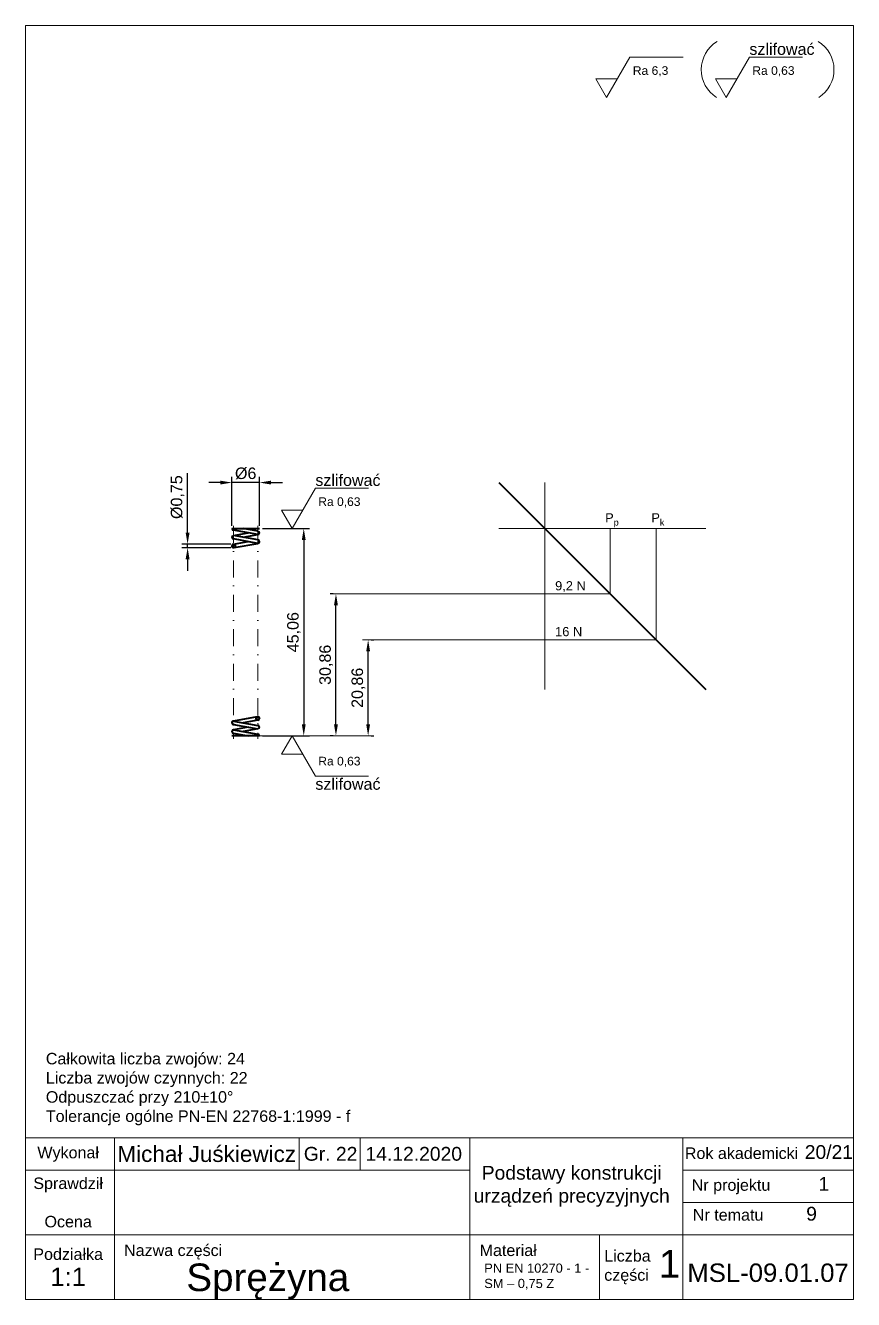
# Model space of a CAD drawing. Header units: millimetres. Extents: x -515 to 1270, y -828 to 914.
# Drawn here: x 520 to 700, y 637.5 to 914.5 of the extents above; entities that cross this region are included whole.
import ezdxf

# ---------------------------------------------------------------- set-up
doc = ezdxf.new("R2010")
doc.units = ezdxf.units.MM
doc.header["$LTSCALE"] = 3
doc.linetypes.add('DASHDOT', pattern=[2.4649, 1.23245, -0.616225, 0, -0.616225])
for name, color, linetype, lineweight in [('cienkie', 7, 'Continuous', 9), ('kontur', 7, 'Continuous', 20), ('kontury', 7, 'Continuous', 40), ('kreskowanie', 5, 'Continuous', 13), ('opis', 3, 'Continuous', 20), ('osie', 1, 'DASHDOT', 18), ('wymiary', 3, 'Continuous', 18)]:
    doc.layers.add(name, color=color, linetype=linetype, lineweight=lineweight)
doc.styles.get("Standard").update_dxf_attribs({"font": 'arial.ttf'})
doc.dimstyles.new('ISO-25', dxfattribs={"dimtxt": 2.5, "dimasz": 2.5, "dimexe": 1.25, "dimexo": 0.625, "dimtad": 1, "dimtxsty": 'Standard', "dimcen": 2.5, "dimadec": 0, "dimazin": 0, "dimtfac": 1, "dimtmove": 0, "dimatfit": 3, "dimfxl": 1, "dimarcsym": 0})

# ---------------------------------------------------------------- blocks, each defined once
blk = doc.blocks.new('*D56')
at = {"layer": 'Defpoints', "color": 0, "transparency": 16777216}
for p in [(555.21, 801.71), (565.21, 801.71), (565.21, 800.96)]:
    blk.add_point(p, dxfattribs=at)
at = {"layer": 'opis', "color": 0, "lineweight": -2, "transparency": 16777216}
for p, q in [((555.21, 804.21), (555.21, 817.19)), ((564.59, 801.71), (553.96, 801.71)), ((564.59, 800.96), (553.96, 800.96)), ((555.21, 800.96), (555.21, 801.71)), ((555.21, 798.46), (555.21, 795.96))]:
    blk.add_line(p, q, dxfattribs=at)
at = {"layer": 'opis', "color": 0, "transparency": 16777216}
for points in [[(554.79, 804.21), (555.63, 804.21), (555.21, 801.71)], [(554.79, 798.46), (555.63, 798.46), (555.21, 800.96)]]:
    blk.add_solid(points, dxfattribs=at)
at = {"layer": 'opis', "color": 0, "transparency": 16777216, "insert": (553.04, 811.95), "char_height": 2.5, "attachment_point": 5, "rotation": 90}
blk.add_mtext('%%c0,75', dxfattribs=at)
blk = doc.blocks.new('*D57')
at = {"layer": 'Defpoints', "color": 0, "transparency": 16777216}
for p in [(564.84, 815.12), (564.84, 805.12), (570.84, 805.12)]:
    blk.add_point(p, dxfattribs=at)
at = {"layer": 'opis', "color": 0, "lineweight": -2, "transparency": 16777216}
for p, q in [((562.34, 815.12), (559.84, 815.12)), ((564.84, 805.74), (564.84, 816.37)), ((570.84, 815.12), (564.84, 815.12)), ((570.84, 805.74), (570.84, 816.37)), ((573.34, 815.12), (575.84, 815.12))]:
    blk.add_line(p, q, dxfattribs=at)
at = {"layer": 'opis', "color": 0, "transparency": 16777216}
for points in [[(562.34, 815.53), (562.34, 814.7), (564.84, 815.12)], [(573.34, 815.53), (573.34, 814.7), (570.84, 815.12)]]:
    blk.add_solid(points, dxfattribs=at)
at = {"layer": 'opis', "color": 0, "transparency": 16777216, "insert": (567.84, 817.09), "char_height": 2.5, "attachment_point": 5}
blk.add_mtext('%%c6', dxfattribs=at)
blk = doc.blocks.new('*D58')
at = {"layer": 'Defpoints', "color": 0, "transparency": 16777216}
for p in [(570.84, 805.12), (570.84, 760.06), (580.46, 760.06)]:
    blk.add_point(p, dxfattribs=at)
at = {"layer": 'opis', "color": 0, "lineweight": -2, "transparency": 16777216}
for p, q in [((571.46, 805.12), (581.71, 805.12)), ((580.46, 802.62), (580.46, 762.56)), ((571.46, 760.06), (581.71, 760.06))]:
    blk.add_line(p, q, dxfattribs=at)
at = {"layer": 'opis', "color": 0, "transparency": 16777216}
for points in [[(580.04, 802.62), (580.88, 802.62), (580.46, 805.12)], [(580.04, 762.56), (580.88, 762.56), (580.46, 760.06)]]:
    blk.add_solid(points, dxfattribs=at)
at = {"layer": 'opis', "color": 0, "transparency": 16777216, "insert": (578.33, 782.59), "char_height": 2.5, "attachment_point": 5, "rotation": 90}
blk.add_mtext('45,06', dxfattribs=at)
blk = doc.blocks.new('*D59')
at = {"layer": 'Defpoints', "color": 0, "transparency": 16777216}
for p in [(587.46, 790.92), (587.46, 790.92), (587.46, 760.06)]:
    blk.add_point(p, dxfattribs=at)
at = {"layer": 'opis', "color": 0, "lineweight": -2, "transparency": 16777216}
for p, q in [((586.84, 790.92), (586.21, 790.92)), ((587.46, 762.56), (587.46, 788.42)), ((586.84, 760.06), (586.21, 760.06))]:
    blk.add_line(p, q, dxfattribs=at)
at = {"layer": 'opis', "color": 0, "transparency": 16777216}
for points in [[(587.04, 788.42), (587.88, 788.42), (587.46, 790.92)], [(587.04, 762.56), (587.88, 762.56), (587.46, 760.06)]]:
    blk.add_solid(points, dxfattribs=at)
at = {"layer": 'opis', "color": 0, "transparency": 16777216, "insert": (585.33, 775.49), "char_height": 2.5, "attachment_point": 5, "rotation": 90}
blk.add_mtext('30,86', dxfattribs=at)
blk = doc.blocks.new('*D60')
at = {"layer": 'Defpoints', "color": 0, "transparency": 16777216}
for p in [(594.46, 780.92), (594.46, 780.92), (594.46, 760.06)]:
    blk.add_point(p, dxfattribs=at)
at = {"layer": 'opis', "color": 0, "lineweight": -2, "transparency": 16777216}
for p, q in [((594.46, 762.56), (594.46, 778.42)), ((595.09, 780.92), (595.71, 780.92)), ((595.09, 760.06), (595.71, 760.06))]:
    blk.add_line(p, q, dxfattribs=at)
at = {"layer": 'opis', "color": 0, "transparency": 16777216}
for points in [[(594.04, 778.42), (594.88, 778.42), (594.46, 780.92)], [(594.04, 762.56), (594.88, 762.56), (594.46, 760.06)]]:
    blk.add_solid(points, dxfattribs=at)
at = {"layer": 'opis', "color": 0, "transparency": 16777216, "insert": (592.33, 770.49), "char_height": 2.5, "attachment_point": 5, "rotation": 90}
blk.add_mtext('20,86', dxfattribs=at)

msp = doc.modelspace()

# ---------------------------------------------------------------- hatches: boundary and pattern name
at = {"layer": 'kreskowanie'}
h = msp.add_hatch(dxfattribs=at)
h.set_pattern_fill('ANSI31', color=5, scale=0.1)
h.set_pattern_definition([(45, (46.6636, 24.6609), (-0.2245064, 0.2245064), [])])
h.paths.add_polyline_path([(570.329, 764.194, 0.3132279), (570.085, 763.843, 1), (570.835, 763.843, 0.5229649)])
h.paths.add_polyline_path([(565.585, 801.334, 1), (564.835, 801.334, 0.5229649), (565.341, 800.982, 0.3132279)])

# ---------------------------------------------------------------- linework, layer by layer
at = {"layer": 'cienkie', "lineweight": 5}
for p, q in [((539.29, 672.646), (539.29, 637.497)), ((579.461, 672.646), (579.461, 665.616)), ((592.691, 672.646), (592.691, 665.616)), ((616.588, 672.646), (616.588, 651.556)), ((662.844, 637.497), (662.844, 672.646)), ((616.588, 665.616), (519.971, 665.616)), ((699.971, 665.616), (662.844, 665.616)), ((699.971, 658.586), (662.844, 658.586)), ((699.971, 651.556), (519.971, 651.556)), ((644.78, 637.497), (644.78, 651.556)), ((519.971, 637.497), (699.971, 637.497))]:
    msp.add_line(p, q, dxfattribs=at)
at = {"layer": 'kontur'}
for p, q in [((699.971, 672.646), (519.971, 672.646)), ((616.588, 651.556), (616.588, 637.497))]:
    msp.add_line(p, q, dxfattribs=at)
msp.add_lwpolyline([(519.971, 637.497), (699.971, 637.497), (699.971, 914.497), (519.971, 914.497)], close=True, dxfattribs=at)
at = {"layer": 'kontury'}
for p, q in [((622.837, 815.118), (667.837, 770.118)), ((564.835, 805.118), (570.835, 805.118)), ((570.46, 803.797), (565.21, 804.743)), ((565.21, 803.601), (568.379, 804.172)), ((570.46, 802.655), (565.21, 803.601)), ((570.46, 804.547), (567.291, 805.118)), ((567.291, 803.226), (570.46, 803.797)), ((570.46, 801.905), (565.21, 802.851)), ((565.21, 801.709), (568.379, 802.28)), ((565.341, 800.982), (570.46, 801.905)), ((570.329, 764.194), (565.21, 763.272)), ((565.21, 763.272), (570.46, 762.326)), ((565.21, 762.522), (570.46, 761.576)), ((568.379, 761.951), (565.21, 761.379)), ((570.46, 763.468), (567.291, 762.897)), ((570.835, 760.058), (564.835, 760.058)), ((565.21, 761.379), (570.46, 760.433)), ((565.21, 760.629), (568.379, 760.058)), ((570.46, 761.576), (567.291, 761.004))]:
    msp.add_line(p, q, dxfattribs=at)
at = {"layer": 'kontury', "lineweight": 5}
msp.add_line((519.971, 637.497), (699.971, 637.497), dxfattribs=at)
at = {"layer": 'kontury'}
for centre in [(565.21, 801.334), (570.46, 763.843)]:
    msp.add_circle(centre, 0.375, dxfattribs=at)
for centre, start, end in [((565.21, 805.118), 180, 270), ((565.21, 803.226), 90, 270), ((570.46, 804.172), 270, 90), ((565.21, 801.334), 90, 290.43194), ((570.46, 802.28), 249.56806, 90), ((565.21, 762.897), 69.56806, 270), ((570.46, 763.843), 270, 110.43194), ((570.46, 761.951), 270, 90), ((565.21, 761.004), 90, 270), ((570.46, 760.058), 0, 90)]:
    msp.add_arc(centre, 0.375, start, end, dxfattribs=at)
at = {"layer": 'opis'}
for p, q in [((646.295, 898.846), (651.357, 907.614)), ((651.357, 907.614), (662.93, 907.614)), ((672.274, 898.846), (677.336, 907.614)), ((677.336, 907.614), (688.908, 907.614)), ((643.973, 902.868), (646.295, 898.846)), ((643.973, 902.868), (648.617, 902.868)), ((669.952, 902.868), (672.274, 898.846)), ((669.952, 902.868), (674.596, 902.868)), ((632.837, 815.118), (632.837, 770.118)), ((577.92, 805.118), (582.982, 813.886)), ((582.982, 813.886), (594.554, 813.886)), ((575.598, 809.14), (577.92, 805.118)), ((575.598, 809.14), (580.242, 809.14)), ((622.837, 805.118), (667.837, 805.118)), ((647.037, 790.918), (647.037, 805.118)), ((657.037, 780.918), (657.037, 805.118)), ((586.21, 790.918), (647.037, 790.918)), ((593.21, 780.918), (657.037, 780.918)), ((570.835, 760.058), (595.71, 760.058)), ((575.598, 756.036), (577.92, 760.058)), ((577.92, 760.058), (582.982, 751.29)), ((575.598, 756.036), (580.242, 756.036)), ((582.982, 751.29), (594.554, 751.29))]:
    msp.add_line(p, q, dxfattribs=at)
for centre, start, end in [((674.028, 904.89), 121.2633, 237.64115), ((688.574, 904.89), 302.35885, 58.7367)]:
    msp.add_arc(centre, 7.155, start, end, dxfattribs=at)
at = {"layer": 'osie'}
for p, q in [((565.21, 805.7), (565.21, 759.367)), ((570.46, 805.7), (570.46, 759.367))]:
    msp.add_line(p, q, dxfattribs=at)

# ---------------------------------------------------------------- texts
at = {"layer": 'opis'}
for s, insert, char_height, attachment_point in [('szlifować', (677.336, 910.614), 2.5, 1), ('szlifować', (582.982, 816.886), 2.5, 1), ('szlifować', (582.982, 748.29), 2.5, 7), ('Gr. 22', (580.476, 670.677), 3, 1), ('14.12.2020', (593.892, 670.677), 3, 1), ('20/21', (689.371, 671.059), 3, 1), ('{\\H0.83333x;Nr projektu      }    1', (664.806, 664.14), 3, 1), ('{\\H0.83333x;Nr tematu}        9', (665.045, 657.648), 3, 1), (' 1', (655.324, 648.233), 6, 1), ('Sprężyna', (554.941, 645.325), 6, 1), ('PN EN 10270 - 1 - \\PSM – 0,75 Z', (619.694, 645.325), 2, 1), ('MSL-09.01.07', (663.844, 645.325), 4, 1)]:
    msp.add_mtext(s, dxfattribs=dict(at, insert=insert, char_height=char_height, attachment_point=attachment_point))
for s, width, gutter_width, heights, insert, char_height, attachment_point in [('Ra 6,3', 14.57618, 12.5, [0], (651.998, 905.635), 1.875, 1), ('Ra 0,63', 14.57618, 12.5, [0], (677.976, 905.635), 1.875, 1), ('Ra 0,63', 14.57618, 12.5, [0], (583.622, 811.907), 1.875, 1), ('\\A1;P{\\H0.7x;\\S^ p;}', 4.80005, 10, [0], (645.979, 808.453), 2, 1), ('\\A1;P{\\H0.7x;\\S^ k;}', 4.80005, 10, [0], (656.017, 808.453), 2, 1), ('9,2 N', 20.57185, 10, [0], (635.099, 793.676), 2, 1), ('16 N', 20.57185, 10, [0], (635.099, 783.717), 2, 1), ('Ra 0,63', 14.57618, 12.5, [0], (583.622, 753.27), 1.875, 7), ('\\pxqc;Wykonał', 20.0851, 12.5, [6.933], (529.248, 669.074), 2.5, 5), ('Michał Juśkiewicz', 40.17019, 12.5, [0], (559.376, 669.131), 3.5, 5), ('Rok akademicki', 25.70246, 12.5, [7.222], (663.307, 669.292), 2.5, 4), ('Podstawy konstrukcji urządzeń precyzyjnych', 48.25529, 12.5, [0], (638.716, 662.101), 3, 5), ('\\pxqc;Sprawdził\\P\\POcena', 20.0851, 12.5, [0], (529.248, 658.586), 2.5, 5), ('Podziałka\\P{\\H1.6x;1:1}', 20.0851, 12.5, [0], (529.248, 644.527), 2.5, 5), ('Liczba części', 15.06382, 12.5, [0], (645.78, 644.527), 2.5, 4)]:
    msp.add_mtext_dynamic_manual_height_columns(s, width=width, gutter_width=gutter_width, heights=heights, dxfattribs=dict(at, insert=insert, char_height=char_height, attachment_point=attachment_point))
at = {"layer": 'opis', "char_height": 2.5, "width": 53.4951, "attachment_point": 1}
for s, insert in [('Nazwa części', (541.397, 649.451)), ('Materiał', (618.694, 649.451))]:
    msp.add_mtext(s, dxfattribs=dict(at, insert=insert))
at = {"layer": 'wymiary', "insert": (524.393, 691.126), "char_height": 2.5, "attachment_point": 1}
msp.add_mtext_dynamic_manual_height_columns('Całkowita liczba zwojów: 24\\PLiczba zwojów czynnych: 22\\POdpuszczać przy 210%%P10%%D\\PTolerancje ogólne PN-EN 22768-1:1999 - f ', width=249.01322, gutter_width=10, heights=[0], dxfattribs=at)

# ---------------------------------------------------------------- dimensions: what is measured, and where the dimension line sits
at = {"layer": 'opis'}
dim = msp.add_linear_dim(base=(555.21, 801.709), p1=(565.21, 800.959), p2=(565.21, 801.709), angle=90, dimstyle='ISO-25', override={"dimpost": '%%c<>'}, dxfattribs=at)
dim.commit()
dim.dimension.update_dxf_attribs({"geometry": '*D56', "text_midpoint": (553.042, 811.95)})
dim = msp.add_linear_dim(base=(564.835, 815.118), p1=(570.835, 805.118), p2=(564.835, 805.118), dimstyle='ISO-25', override={"dimpost": '%%c<>'}, dxfattribs=at)
dim.commit()
dim.dimension.update_dxf_attribs({"geometry": '*D57', "text_midpoint": (567.835, 817.09)})
for base, p1, p2, picture, middle in [((580.46, 760.058), (570.835, 805.118), (570.835, 760.058), '*D58', (578.333, 782.588)), ((587.46, 790.918), (587.46, 760.058), (587.46, 790.918), '*D59', (585.333, 775.488)), ((594.46, 780.918), (594.46, 760.058), (594.46, 780.918), '*D60', (592.333, 770.488))]:
    dim = msp.add_linear_dim(base=base, p1=p1, p2=p2, angle=90, dimstyle='ISO-25', dxfattribs=at)
    dim.commit()
    dim.dimension.update_dxf_attribs({"geometry": picture, "text_midpoint": middle})

doc.saveas('drawing.dxf')
